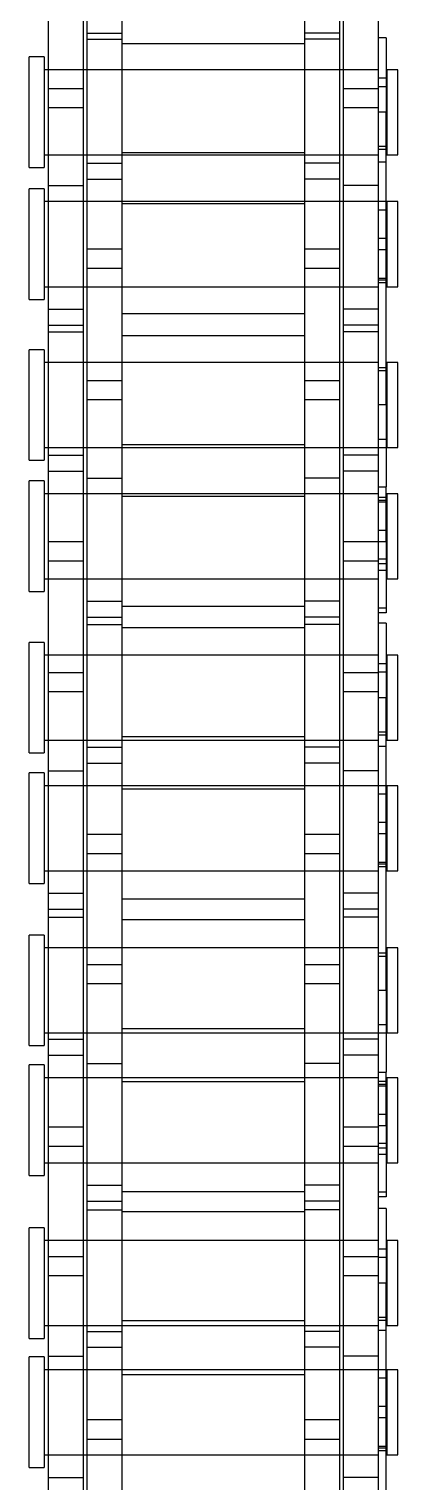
# Model space of a CAD drawing. Header units: metres. Extents: x 0 to 63075, y 0 to 44550.
# Drawn here: x 14347.4 to 14363.4, y 26794.6 to 26857.7 of the extents above; entities that cross this region are included whole.
import ezdxf

# ---------------------------------------------------------------- set-up
doc = ezdxf.new("R2010")
doc.units = ezdxf.units.M
doc.header["$LTSCALE"] = 75
doc.linetypes.add('HIDDEN2', pattern=[4.7625, 3.175, -1.5875])
doc.layers.add('SDM', color=7, linetype='Continuous')
doc.layers.add('ST1', color=7, linetype='HIDDEN2')

# ---------------------------------------------------------------- blocks, each defined once
blk = doc.blocks.new('A$Ca53c419a')
at = {"layer": 'ST1'}
for p, q in [((394.675, 249), (399.472, 249)), ((394.675, 249), (394.675, 248.341)), ((399.472, 248.341), (399.472, 249)), ((400.279, 249), (405.076, 249)), ((400.279, 249), (400.279, 248.341)), ((405.076, 248.341), (405.076, 249)), ((407.345, 249), (412.142, 249)), ((407.345, 249), (407.345, 248.341)), ((412.142, 248.341), (412.142, 249)), ((412.979, 249), (417.776, 249)), ((412.979, 249), (412.979, 248.341)), ((417.776, 248.341), (417.776, 249)), ((420.015, 249), (424.812, 249)), ((420.015, 249), (420.015, 248.341)), ((424.812, 248.341), (424.812, 249)), ((425.679, 249), (430.476, 249)), ((425.679, 249), (425.679, 248.341)), ((430.476, 248.341), (430.476, 249)), ((432.685, 249), (437.482, 249)), ((432.685, 249), (432.685, 248.341)), ((437.482, 248.341), (437.482, 249)), ((438.379, 249), (443.176, 249)), ((438.379, 249), (438.379, 248.341)), ((443.176, 248.341), (443.176, 249)), ((445.355, 249), (450.152, 249)), ((445.355, 249), (445.355, 248.341)), ((450.152, 248.341), (450.152, 249)), ((451.079, 249), (455.876, 249)), ((451.079, 249), (451.079, 248.341)), ((455.876, 248.341), (455.876, 249)), ((393.152, 248.157), (399.502, 248.157)), ((394.249, 248.157), (394.249, 246.637)), ((399.472, 248.341), (394.675, 248.341)), ((395.229, 248.341), (395.229, 233.843)), ((395.229, 248.157), (395.229, 246.637)), ((398.919, 233.843), (398.919, 248.341)), ((398.919, 246.637), (398.919, 248.157)), ((399.502, 248.157), (399.502, 246.637)), ((399.502, 248.157), (408.597, 248.157)), ((405.076, 248.341), (400.279, 248.341)), ((400.832, 248.341), (400.832, 233.843)), ((400.832, 248.157), (400.832, 246.637)), ((402.994, 246.637), (402.994, 248.157)), ((403.824, 248.157), (403.824, 246.637)), ((404.522, 233.843), (404.522, 248.341)), ((404.522, 246.637), (404.522, 248.157)), ((412.142, 248.341), (407.345, 248.341)), ((407.899, 248.341), (407.899, 233.843)), ((407.899, 248.157), (407.899, 246.637)), ((408.597, 248.157), (409.457, 248.157)), ((408.597, 246.637), (408.597, 248.157)), ((409.457, 248.157), (418.552, 248.157)), ((409.457, 248.157), (409.457, 246.637)), ((411.589, 233.843), (411.589, 248.341)), ((411.589, 246.637), (411.589, 248.157)), ((412.568, 248.157), (412.568, 246.637)), ((417.776, 248.341), (412.979, 248.341)), ((413.254, 248.157), (413.254, 246.637)), ((413.532, 248.341), (413.532, 233.843)), ((413.532, 248.157), (413.532, 246.637)), ((417.222, 233.843), (417.222, 248.341)), ((417.222, 246.637), (417.222, 248.157)), ((418.552, 248.157), (418.552, 246.637)), ((418.552, 248.157), (424.902, 248.157)), ((418.903, 248.157), (418.903, 246.637)), ((419.589, 248.157), (419.589, 246.637)), ((424.812, 248.341), (420.015, 248.341)), ((420.569, 248.341), (420.569, 233.843)), ((420.569, 248.157), (420.569, 246.637)), ((424.259, 233.843), (424.259, 248.341)), ((424.259, 246.637), (424.259, 248.157)), ((424.902, 248.157), (424.902, 246.637)), ((424.902, 248.157), (433.997, 248.157)), ((430.476, 248.341), (425.679, 248.341)), ((426.232, 248.341), (426.232, 233.843)), ((426.232, 248.157), (426.232, 246.637)), ((428.334, 246.637), (428.334, 248.157)), ((429.164, 248.157), (429.164, 246.637)), ((429.922, 233.843), (429.922, 248.341)), ((429.922, 246.637), (429.922, 248.157)), ((437.482, 248.341), (432.685, 248.341)), ((433.239, 248.341), (433.239, 233.843)), ((433.239, 248.157), (433.239, 246.637)), ((433.997, 248.157), (434.857, 248.157)), ((433.997, 246.637), (433.997, 248.157)), ((434.857, 248.157), (443.952, 248.157)), ((434.857, 248.157), (434.857, 246.637)), ((436.929, 233.843), (436.929, 248.341)), ((436.929, 246.637), (436.929, 248.157)), ((437.908, 248.157), (437.908, 246.637)), ((443.176, 248.341), (438.379, 248.341)), ((438.594, 248.157), (438.594, 246.637)), ((438.932, 248.341), (438.932, 233.843)), ((438.932, 248.157), (438.932, 246.637)), ((442.622, 233.843), (442.622, 248.341)), ((442.622, 246.637), (442.622, 248.157)), ((443.952, 248.157), (443.952, 246.637)), ((443.952, 248.157), (450.302, 248.157)), ((444.243, 248.157), (444.243, 246.637)), ((444.929, 248.157), (444.929, 246.637)), ((450.152, 248.341), (445.355, 248.341)), ((445.909, 248.341), (445.909, 233.843)), ((445.909, 248.157), (445.909, 246.637)), ((449.599, 233.843), (449.599, 248.341)), ((449.599, 246.637), (449.599, 248.157)), ((450.302, 248.157), (450.302, 246.637)), ((450.302, 248.157), (459.397, 248.157)), ((455.876, 248.341), (451.079, 248.341)), ((451.632, 248.341), (451.632, 233.843)), ((451.632, 248.157), (451.632, 246.637)), ((453.674, 246.637), (453.674, 248.157)), ((454.504, 248.157), (454.504, 246.637)), ((455.322, 233.843), (455.322, 248.341)), ((455.322, 246.637), (455.322, 248.157)), ((386.802, 246.485), (395.897, 246.485)), ((393.152, 246.637), (399.502, 246.637)), ((395.229, 246.485), (395.229, 244.965)), ((395.897, 246.485), (396.757, 246.485)), ((395.897, 244.965), (395.897, 246.485)), ((396.757, 246.485), (405.852, 246.485)), ((396.757, 246.485), (396.757, 244.965)), ((398.919, 244.965), (398.919, 246.485)), ((399.502, 246.637), (408.597, 246.637)), ((399.898, 246.485), (399.898, 244.965)), ((400.584, 246.485), (400.584, 244.965)), ((400.832, 246.485), (400.832, 244.965)), ((404.522, 244.965), (404.522, 246.485)), ((405.852, 246.485), (405.852, 244.965)), ((405.852, 246.485), (412.202, 246.485)), ((406.233, 246.485), (406.233, 244.965)), ((406.919, 246.485), (406.919, 244.965)), ((407.899, 246.485), (407.899, 244.965)), ((408.597, 246.637), (409.457, 246.637)), ((409.457, 246.637), (418.552, 246.637)), ((411.589, 244.965), (411.589, 246.485)), ((412.202, 246.485), (412.202, 244.965)), ((412.202, 246.485), (421.297, 246.485)), ((413.532, 246.485), (413.532, 244.965)), ((415.664, 244.965), (415.664, 246.485)), ((416.494, 246.485), (416.494, 244.965)), ((417.222, 244.965), (417.222, 246.485)), ((418.552, 246.637), (424.902, 246.637)), ((420.569, 246.485), (420.569, 244.965)), ((421.297, 246.485), (422.157, 246.485)), ((421.297, 244.965), (421.297, 246.485)), ((422.157, 246.485), (431.252, 246.485)), ((422.157, 246.485), (422.157, 244.965)), ((424.259, 244.965), (424.259, 246.485)), ((424.902, 246.637), (433.997, 246.637)), ((425.238, 246.485), (425.238, 244.965)), ((425.924, 246.485), (425.924, 244.965)), ((426.232, 246.485), (426.232, 244.965)), ((429.922, 244.965), (429.922, 246.485)), ((431.252, 246.485), (431.252, 244.965)), ((431.252, 246.485), (437.602, 246.485)), ((431.573, 246.485), (431.573, 244.965)), ((432.259, 246.485), (432.259, 244.965)), ((433.239, 246.485), (433.239, 244.965)), ((433.997, 246.637), (434.857, 246.637)), ((434.857, 246.637), (443.952, 246.637)), ((436.929, 244.965), (436.929, 246.485)), ((437.602, 246.485), (437.602, 244.965)), ((437.602, 246.485), (446.697, 246.485)), ((438.932, 246.485), (438.932, 244.965)), ((441.004, 244.965), (441.004, 246.485)), ((441.834, 246.485), (441.834, 244.965)), ((442.622, 244.965), (442.622, 246.485)), ((443.952, 246.637), (450.302, 246.637)), ((445.909, 246.485), (445.909, 244.965)), ((446.697, 246.485), (447.557, 246.485)), ((446.697, 244.965), (446.697, 246.485)), ((447.557, 246.485), (456.652, 246.485)), ((447.557, 246.485), (447.557, 244.965)), ((449.599, 244.965), (449.599, 246.485)), ((450.302, 246.637), (459.397, 246.637)), ((450.578, 246.485), (450.578, 244.965)), ((451.264, 246.485), (451.264, 244.965)), ((451.632, 246.485), (451.632, 244.965)), ((455.322, 244.965), (455.322, 246.485)), ((456.652, 246.485), (456.652, 244.965)), ((456.652, 246.485), (463.002, 246.485)), ((456.913, 246.485), (456.913, 244.965)), ((386.802, 244.965), (395.897, 244.965)), ((395.229, 244.965), (395.229, 237.035)), ((395.897, 244.965), (396.757, 244.965)), ((396.757, 244.965), (405.852, 244.965)), ((398.717, 244.965), (398.717, 237.035)), ((398.919, 237.035), (398.919, 244.965)), ((400.832, 244.965), (400.832, 237.035)), ((401.034, 237.035), (401.034, 244.965)), ((404.522, 237.035), (404.522, 244.965)), ((405.784, 244.965), (405.784, 237.035)), ((405.852, 244.965), (412.202, 244.965)), ((406.637, 237.035), (406.637, 244.965)), ((407.899, 244.965), (407.899, 237.035)), ((411.417, 244.965), (411.417, 237.035)), ((411.589, 237.035), (411.589, 244.965)), ((412.202, 244.965), (421.297, 244.965)), ((413.532, 244.965), (413.532, 237.035)), ((413.704, 237.035), (413.704, 244.965)), ((417.222, 237.035), (417.222, 244.965)), ((418.454, 244.965), (418.454, 237.035)), ((419.337, 237.035), (419.337, 244.965)), ((420.569, 244.965), (420.569, 237.035)), ((421.297, 244.965), (422.157, 244.965)), ((422.157, 244.965), (431.252, 244.965)), ((424.117, 244.965), (424.117, 237.035)), ((424.259, 237.035), (424.259, 244.965)), ((426.232, 244.965), (426.232, 237.035)), ((426.374, 237.035), (426.374, 244.965)), ((429.922, 237.035), (429.922, 244.965)), ((431.124, 244.965), (431.124, 237.035)), ((431.252, 244.965), (437.602, 244.965)), ((432.037, 237.035), (432.037, 244.965)), ((433.239, 244.965), (433.239, 237.035)), ((436.817, 244.965), (436.817, 237.035)), ((436.929, 237.035), (436.929, 244.965)), ((437.602, 244.965), (446.697, 244.965)), ((438.932, 244.965), (438.932, 237.035)), ((439.044, 237.035), (439.044, 244.965)), ((442.622, 237.035), (442.622, 244.965)), ((443.794, 244.965), (443.794, 237.035)), ((444.737, 237.035), (444.737, 244.965)), ((445.909, 244.965), (445.909, 237.035)), ((446.697, 244.965), (447.557, 244.965)), ((447.557, 244.965), (456.652, 244.965)), ((449.517, 244.965), (449.517, 237.035)), ((449.599, 237.035), (449.599, 244.965)), ((451.632, 244.965), (451.632, 237.035)), ((451.714, 237.035), (451.714, 244.965)), ((455.322, 237.035), (455.322, 244.965)), ((456.464, 244.965), (456.464, 237.035)), ((456.652, 244.965), (463.002, 244.965)), ((386.802, 237.035), (395.897, 237.035)), ((395.229, 237.035), (395.229, 235.515)), ((395.897, 237.035), (396.757, 237.035)), ((395.897, 235.515), (395.897, 237.035)), ((396.757, 237.035), (405.852, 237.035)), ((396.757, 237.035), (396.757, 235.515)), ((398.919, 235.515), (398.919, 237.035)), ((399.898, 235.515), (399.898, 237.035)), ((400.584, 235.515), (400.584, 237.035)), ((400.832, 237.035), (400.832, 235.515)), ((404.522, 235.515), (404.522, 237.035)), ((405.852, 235.515), (405.852, 237.035)), ((405.852, 237.035), (412.202, 237.035)), ((406.233, 235.515), (406.233, 237.035)), ((406.919, 235.515), (406.919, 237.035)), ((407.899, 237.035), (407.899, 235.515)), ((411.589, 235.515), (411.589, 237.035)), ((412.202, 235.515), (412.202, 237.035)), ((412.202, 237.035), (421.297, 237.035)), ((413.532, 237.035), (413.532, 235.515)), ((415.664, 235.515), (415.664, 237.035)), ((416.494, 237.035), (416.494, 235.515)), ((417.222, 235.515), (417.222, 237.035)), ((420.569, 237.035), (420.569, 235.515)), ((421.297, 237.035), (422.157, 237.035)), ((421.297, 235.515), (421.297, 237.035)), ((422.157, 237.035), (431.252, 237.035)), ((422.157, 237.035), (422.157, 235.515)), ((424.259, 235.515), (424.259, 237.035)), ((425.238, 235.515), (425.238, 237.035)), ((425.924, 235.515), (425.924, 237.035)), ((426.232, 237.035), (426.232, 235.515)), ((429.922, 235.515), (429.922, 237.035)), ((431.252, 235.515), (431.252, 237.035)), ((431.252, 237.035), (437.602, 237.035)), ((431.573, 235.515), (431.573, 237.035)), ((432.259, 235.515), (432.259, 237.035)), ((433.239, 237.035), (433.239, 235.515)), ((436.929, 235.515), (436.929, 237.035)), ((437.602, 235.515), (437.602, 237.035)), ((437.602, 237.035), (446.697, 237.035)), ((438.932, 237.035), (438.932, 235.515)), ((441.004, 235.515), (441.004, 237.035)), ((441.834, 237.035), (441.834, 235.515)), ((442.622, 235.515), (442.622, 237.035)), ((445.909, 237.035), (445.909, 235.515)), ((446.697, 237.035), (447.557, 237.035)), ((446.697, 235.515), (446.697, 237.035)), ((447.557, 237.035), (456.652, 237.035)), ((447.557, 237.035), (447.557, 235.515)), ((449.599, 235.515), (449.599, 237.035)), ((450.578, 235.515), (450.578, 237.035)), ((451.264, 235.515), (451.264, 237.035)), ((451.632, 237.035), (451.632, 235.515)), ((455.322, 235.515), (455.322, 237.035)), ((456.652, 235.515), (456.652, 237.035)), ((456.652, 237.035), (463.002, 237.035)), ((456.913, 235.515), (456.913, 237.035)), ((386.802, 235.515), (395.897, 235.515)), ((393.152, 235.363), (399.502, 235.363)), ((394.249, 233.843), (394.249, 235.363)), ((395.229, 235.363), (395.229, 233.843)), ((395.897, 235.515), (396.757, 235.515)), ((396.757, 235.515), (405.852, 235.515)), ((398.919, 233.511), (398.919, 235.363)), ((399.502, 233.843), (399.502, 235.363)), ((399.502, 235.363), (408.597, 235.363)), ((400.832, 235.363), (400.832, 233.843)), ((402.994, 233.843), (402.994, 235.363)), ((403.824, 235.363), (403.824, 233.843)), ((404.522, 233.843), (404.522, 235.363)), ((405.852, 235.515), (412.202, 235.515)), ((407.899, 235.363), (407.899, 233.843)), ((408.597, 235.363), (409.457, 235.363)), ((408.597, 233.843), (408.597, 235.363)), ((409.457, 235.363), (418.552, 235.363)), ((409.457, 235.363), (409.457, 233.843)), ((411.589, 233.843), (411.589, 235.363)), ((412.202, 235.515), (421.297, 235.515)), ((412.568, 233.843), (412.568, 235.363)), ((413.254, 233.843), (413.254, 235.363)), ((413.532, 235.363), (413.532, 233.511)), ((417.222, 233.843), (417.222, 235.363)), ((418.552, 233.843), (418.552, 235.363)), ((418.552, 235.363), (424.902, 235.363)), ((418.903, 233.843), (418.903, 235.363)), ((419.589, 233.843), (419.589, 235.363)), ((420.569, 235.363), (420.569, 233.843)), ((421.297, 235.515), (422.157, 235.515)), ((422.157, 235.515), (431.252, 235.515)), ((424.259, 233.511), (424.259, 235.363)), ((424.902, 233.843), (424.902, 235.363)), ((424.902, 235.363), (433.997, 235.363)), ((426.232, 235.363), (426.232, 233.843)), ((428.334, 233.843), (428.334, 235.363)), ((429.164, 235.363), (429.164, 233.843)), ((429.922, 233.843), (429.922, 235.363)), ((431.252, 235.515), (437.602, 235.515)), ((433.239, 235.363), (433.239, 233.843)), ((433.997, 235.363), (434.857, 235.363)), ((433.997, 233.843), (433.997, 235.363)), ((434.857, 235.363), (443.952, 235.363)), ((434.857, 235.363), (434.857, 233.843)), ((436.929, 233.843), (436.929, 235.363)), ((437.602, 235.515), (446.697, 235.515)), ((437.908, 233.843), (437.908, 235.363)), ((438.594, 233.843), (438.594, 235.363)), ((438.932, 235.363), (438.932, 233.511)), ((442.622, 233.843), (442.622, 235.363)), ((443.952, 233.843), (443.952, 235.363)), ((443.952, 235.363), (450.302, 235.363)), ((444.243, 233.843), (444.243, 235.363)), ((444.929, 233.843), (444.929, 235.363)), ((445.909, 235.363), (445.909, 233.843)), ((446.697, 235.515), (447.557, 235.515)), ((447.557, 235.515), (456.652, 235.515)), ((449.599, 233.511), (449.599, 235.363)), ((450.302, 233.843), (450.302, 235.363)), ((450.302, 235.363), (459.397, 235.363)), ((451.632, 235.363), (451.632, 233.843)), ((453.674, 233.843), (453.674, 235.363)), ((454.504, 235.363), (454.504, 233.843)), ((455.322, 233.843), (455.322, 235.363)), ((456.652, 235.515), (463.002, 235.515)), ((389.977, 233.511), (402.677, 233.511)), ((393.152, 233.843), (399.502, 233.843)), ((398.919, 233.474), (395.229, 233.474)), ((395.229, 233.474), (395.229, 233)), ((395.398, 233.511), (395.398, 233.843)), ((395.519, 233.511), (395.519, 233.843)), ((395.598, 233.843), (395.598, 233.474)), ((396.83, 233.511), (396.83, 233.843)), ((397.318, 233.511), (397.318, 233.843)), ((398.55, 233.474), (398.55, 233.843)), ((398.919, 233), (398.919, 233.474)), ((399.502, 233.843), (408.597, 233.843)), ((400.626, 233.511), (400.626, 233.843)), ((404.522, 233.474), (400.832, 233.474)), ((400.832, 233.474), (400.832, 233)), ((401.058, 233.511), (401.058, 233.843)), ((401.201, 233.843), (401.201, 233.474)), ((402.677, 233.511), (402.677, 233.843)), ((405.908, 233.511), (402.677, 233.511)), ((403.784, 233.511), (403.784, 233.843)), ((404.153, 233.474), (404.153, 233.843)), ((404.522, 233), (404.522, 233.474)), ((405.908, 233.511), (405.908, 233.843)), ((406.419, 233.511), (406.419, 233.843)), ((409.5, 233.511), (406.419, 233.511)), ((406.622, 233.511), (406.622, 233.843)), ((411.589, 233.474), (407.899, 233.474)), ((407.899, 233.474), (407.899, 233)), ((408.268, 233.843), (408.268, 233.474)), ((408.538, 233.511), (408.538, 233.843)), ((408.597, 233.843), (409.457, 233.843)), ((408.741, 233.511), (408.741, 233.843)), ((409.457, 233.843), (418.552, 233.843)), ((409.5, 233.511), (409.5, 233.843)), ((409.5, 233.511), (411.825, 233.511)), ((409.988, 233.511), (409.988, 233.843)), ((411.22, 233.474), (411.22, 233.843)), ((411.298, 233.511), (411.298, 233.843)), ((411.42, 233.511), (411.42, 233.843)), ((411.589, 233), (411.589, 233.474)), ((411.825, 233.843), (411.825, 233.511)), ((415.377, 233.511), (411.825, 233.511)), ((417.222, 233.474), (413.532, 233.474)), ((413.532, 233.474), (413.532, 233)), ((413.901, 233.843), (413.901, 233.474)), ((415.377, 233.511), (415.377, 233.843)), ((415.377, 233.511), (428.077, 233.511)), ((416.853, 233.474), (416.853, 233.843)), ((416.996, 233.511), (416.996, 233.843)), ((417.222, 233), (417.222, 233.474)), ((418.552, 233.843), (424.902, 233.843)), ((424.259, 233.474), (420.569, 233.474)), ((420.569, 233.474), (420.569, 233)), ((420.738, 233.511), (420.738, 233.843)), ((420.859, 233.511), (420.859, 233.843)), ((420.938, 233.843), (420.938, 233.474)), ((422.17, 233.511), (422.17, 233.843)), ((422.658, 233.511), (422.658, 233.843)), ((423.89, 233.474), (423.89, 233.843)), ((424.259, 233), (424.259, 233.474)), ((424.902, 233.843), (433.997, 233.843)), ((425.966, 233.511), (425.966, 233.843)), ((429.922, 233.474), (426.232, 233.474)), ((426.232, 233.474), (426.232, 233)), ((426.458, 233.511), (426.458, 233.843)), ((426.601, 233.843), (426.601, 233.474)), ((428.077, 233.511), (428.077, 233.843)), ((431.308, 233.511), (428.077, 233.511)), ((429.184, 233.511), (429.184, 233.843)), ((429.553, 233.474), (429.553, 233.843)), ((429.922, 233), (429.922, 233.474)), ((431.308, 233.511), (431.308, 233.843)), ((431.759, 233.511), (431.759, 233.843)), ((434.84, 233.511), (431.759, 233.511)), ((431.962, 233.511), (431.962, 233.843)), ((436.929, 233.474), (433.239, 233.474)), ((433.239, 233.474), (433.239, 233)), ((433.608, 233.843), (433.608, 233.474)), ((433.878, 233.511), (433.878, 233.843)), ((433.997, 233.843), (434.857, 233.843)), ((434.081, 233.511), (434.081, 233.843)), ((434.84, 233.511), (434.84, 233.843)), ((434.84, 233.511), (437.225, 233.511)), ((434.857, 233.843), (443.952, 233.843)), ((435.328, 233.511), (435.328, 233.843)), ((436.56, 233.474), (436.56, 233.843)), ((436.638, 233.511), (436.638, 233.843)), ((436.76, 233.511), (436.76, 233.843)), ((436.929, 233), (436.929, 233.474)), ((437.225, 233.843), (437.225, 233.511)), ((440.777, 233.511), (437.225, 233.511)), ((442.622, 233.474), (438.932, 233.474)), ((438.932, 233.474), (438.932, 233)), ((439.301, 233.843), (439.301, 233.474)), ((440.777, 233.511), (440.777, 233.843)), ((440.777, 233.511), (453.477, 233.511)), ((442.253, 233.474), (442.253, 233.843)), ((442.396, 233.511), (442.396, 233.843)), ((442.622, 233), (442.622, 233.474)), ((443.952, 233.843), (450.302, 233.843)), ((449.599, 233.474), (445.909, 233.474)), ((445.909, 233.474), (445.909, 233)), ((446.078, 233.511), (446.078, 233.843)), ((446.199, 233.511), (446.199, 233.843)), ((446.278, 233.843), (446.278, 233.474)), ((447.51, 233.511), (447.51, 233.843)), ((447.998, 233.511), (447.998, 233.843)), ((449.23, 233.474), (449.23, 233.843)), ((449.599, 233), (449.599, 233.474)), ((450.302, 233.843), (459.397, 233.843)), ((451.306, 233.511), (451.306, 233.843)), ((455.322, 233.474), (451.632, 233.474)), ((451.632, 233.474), (451.632, 233)), ((451.858, 233.511), (451.858, 233.843)), ((452.001, 233.843), (452.001, 233.474)), ((453.477, 233.511), (453.477, 233.843)), ((456.708, 233.511), (453.477, 233.511)), ((454.584, 233.511), (454.584, 233.843)), ((454.953, 233.474), (454.953, 233.843)), ((455.322, 233), (455.322, 233.474)), ((456.708, 233.511), (456.708, 233.843)), ((395.229, 233), (398.919, 233)), ((400.832, 233), (404.522, 233)), ((407.899, 233), (411.589, 233)), ((413.532, 233), (417.222, 233)), ((420.569, 233), (424.259, 233)), ((426.232, 233), (429.922, 233)), ((433.239, 233), (436.929, 233)), ((438.932, 233), (442.622, 233)), ((445.909, 233), (449.599, 233)), ((451.632, 233), (455.322, 233))]:
    blk.add_line(p, q, dxfattribs=at)

msp = doc.modelspace()

# ---------------------------------------------------------------- block references
at = {"layer": 'SDM', "rotation": 90}
msp.add_blockref('A$Ca53c419a', (14596.359, 26400.599), dxfattribs=at)

doc.saveas('drawing.dxf')
